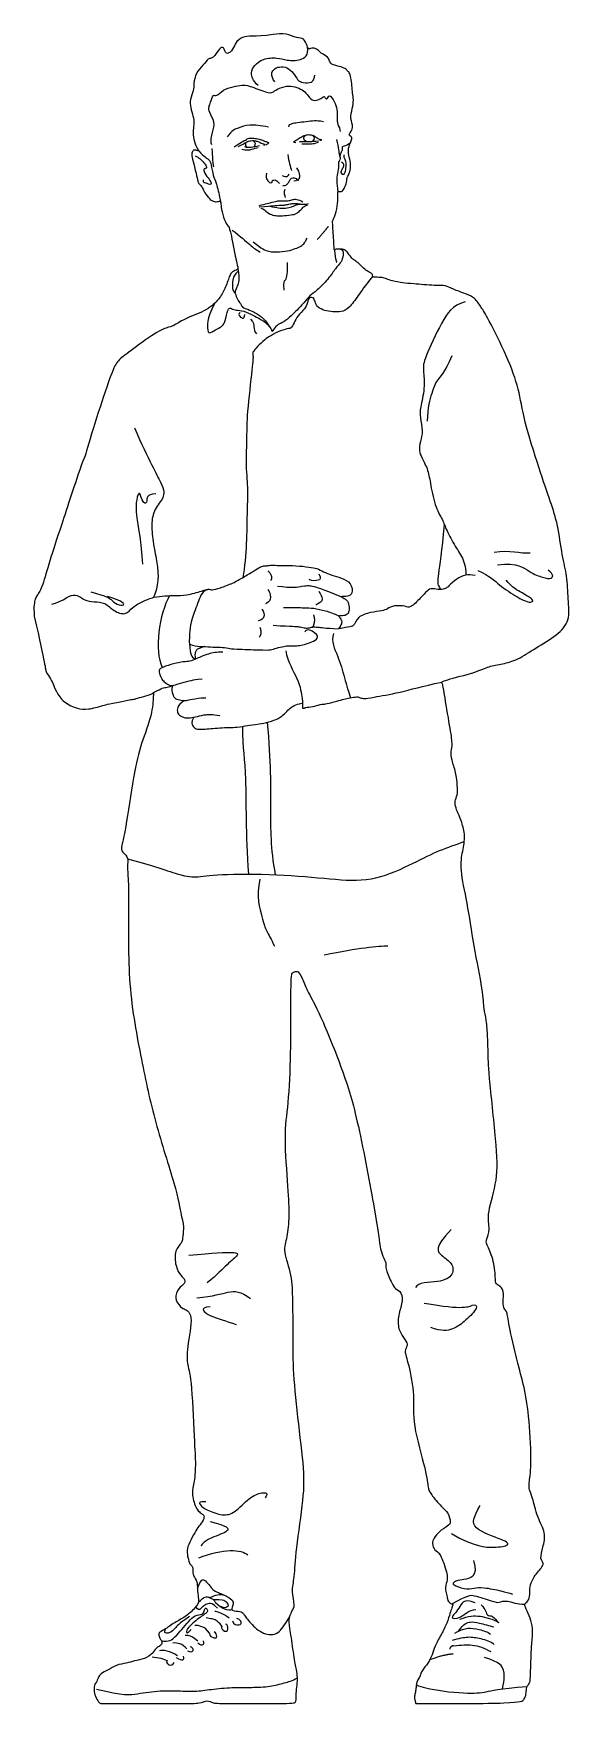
# Model space of a CAD drawing. Header units: inches. Extents: x -0.5 to 0.45, y 0 to 2.95.
import ezdxf

# ---------------------------------------------------------------- set-up
doc = ezdxf.new("R2010")
doc.units = ezdxf.units.IN
doc.header["$MEASUREMENT"] = 0
doc.layers.add('0_HUMAN', color=5, linetype='Continuous')
doc.layers.add('0_HUMAN DETAIL', color=7, linetype='Continuous', true_color=0xd1d1d1)

msp = doc.modelspace()

# ---------------------------------------------------------------- linework, layer by layer
at = {"layer": '0_HUMAN'}
for points, knots in [([(-0.3315, 1.7708), (-0.33, 1.7713), (-0.326, 1.7717), (-0.3177, 1.7729), (-0.3045, 1.7774), (-0.2866, 1.7819), (-0.2866, 1.7854), (-0.2866, 1.7819), (-0.2883, 1.7461), (-0.3087, 1.6939), (-0.3212, 1.6439), (-0.3373, 1.5326), (-0.3419, 1.5179), (-0.3453, 1.5042), (-0.3305, 1.4952), (-0.3328, 1.4815), (-0.3317, 1.4645), (-0.3294, 1.4202), (-0.3329, 1.267), (-0.3072, 1.1323), (-0.2855, 1.0282), (-0.2457, 0.9078), (-0.2365, 0.8554), (-0.2328, 0.8435), (-0.235, 0.8234), (-0.2358, 0.8129), (-0.2492, 0.8018), (-0.2485, 0.7705), (-0.2375, 0.7539), (-0.2316, 0.7502), (-0.2301, 0.7413), (-0.2427, 0.7338), (-0.2502, 0.7144), (-0.2405, 0.7033), (-0.2375, 0.6973), (-0.2144, 0.6913), (-0.2286, 0.6235), (-0.2271, 0.5975), (-0.2189, 0.5735), (-0.2138, 0.4436), (-0.212, 0.4279), (-0.2138, 0.3887), (-0.2204, 0.373), (-0.212, 0.3434), (-0.2027, 0.3359), (-0.201, 0.3346), (-0.196, 0.3323), (-0.1994, 0.3205), (-0.2088, 0.311), (-0.2151, 0.299), (-0.2257, 0.2797), (-0.228, 0.2673), (-0.2247, 0.2522), (-0.2231, 0.2459), (-0.2172, 0.2423), (-0.2168, 0.236), (-0.2172, 0.2257), (-0.2085, 0.2154), (-0.2097, 0.2023), (-0.2073, 0.1865), (-0.2061, 0.1782), (-0.2148, 0.1667), (-0.2303, 0.1528), (-0.2489, 0.1437), (-0.269, 0.1286), (-0.2781, 0.1259), (-0.2765, 0.116), (-0.2729, 0.112), (-0.2706, 0.1065), (-0.2745, 0.1017), (-0.2824, 0.0986), (-0.2876, 0.0883), (-0.3018, 0.0784), (-0.3208, 0.0756), (-0.3335, 0.0712), (-0.3525, 0.0685), (-0.3664, 0.059), (-0.3806, 0.0526), (-0.3838, 0.0463), (-0.3858, 0.0411), (-0.3866, 0.0372), (-0.389, 0.0364), (-0.3909, 0.0332), (-0.3917, 0.0213), (-0.3881, 0.0099), (-0.3816, 0), (-0.3783, 0), (-0.2285, 0), (-0.2041, 0), (-0.1915, 0.007), (-0.1824, 0.0004), (-0.1628, 0), (-0.0395, 0), (-0.0346, 0.0014), (-0.0353, 0.0185), (-0.033, 0.0327), (-0.0323, 0.0461), (-0.0338, 0.058), (-0.039, 0.0826), (-0.045, 0.1303), (-0.0494, 0.1474), (-0.042, 0.1646), (-0.036, 0.1713), (-0.0435, 0.1988), (-0.0375, 0.2204), (-0.036, 0.2667), (-0.0205, 0.3671), (-0.0205, 0.4156), (-0.0343, 0.5212), (-0.0412, 0.6043), (-0.0395, 0.6575), (-0.0412, 0.7129), (-0.0412, 0.7562), (-0.0586, 0.7994), (-0.0499, 0.8219), (-0.0464, 0.86), (-0.0482, 0.9033), (-0.0568, 1.0071), (-0.0482, 1.0522), (-0.0438, 1.1497), (-0.0443, 1.2362), (-0.0438, 1.2851), (-0.0419, 1.2905), (-0.038, 1.291), (-0.0316, 1.2939), (-0.0238, 1.2801), (-0.0146, 1.2553), (0.0047, 1.224), (0.0492, 1.1135), (0.073, 1.0362), (0.1075, 0.8512), (0.113, 0.8043), (0.1176, 0.7887), (0.125, 0.7777), (0.1213, 0.7685), (0.1353, 0.7388), (0.139, 0.7323), (0.1519, 0.7268), (0.1528, 0.7056), (0.1436, 0.6826), (0.1455, 0.6569), (0.1583, 0.6422), (0.1629, 0.6311), (0.1547, 0.6238), (0.1629, 0.6032), (0.1751, 0.5404), (0.1686, 0.4976), (0.1963, 0.4043), (0.1972, 0.3798), (0.2012, 0.3715), (0.2227, 0.3451), (0.2334, 0.3378), (0.2388, 0.3183), (0.2334, 0.3139), (0.2163, 0.3036), (0.2079, 0.2915), (0.204, 0.2832), (0.2093, 0.2691), (0.2186, 0.2676), (0.2328, 0.228), (0.2308, 0.2153), (0.2274, 0.2016), (0.2307, 0.1933), (0.2318, 0.1835), (0.2339, 0.1803), (0.2365, 0.1759), (0.2427, 0.1764), (0.2396, 0.1689), (0.2367, 0.1603), (0.2318, 0.1427), (0.2209, 0.1216), (0.2087, 0.1002), (0.2055, 0.0867), (0.198, 0.0709), (0.1861, 0.0582), (0.1842, 0.0483), (0.1794, 0.0424), (0.177, 0.0353), (0.1769, 0.0288), (0.1755, 0.0202), (0.1738, 0.0127), (0.1739, 0.0069), (0.1757, 0.0018), (0.1759, 0), (0.1779, 0), (0.3607, 0), (0.3668, 0.0072), (0.3704, 0.0133), (0.371, 0.0247), (0.3722, 0.032), (0.3782, 0.0356), (0.3782, 0.0513), (0.3794, 0.0748), (0.38, 0.1008), (0.3831, 0.1286), (0.38, 0.1467), (0.3722, 0.1636), (0.3662, 0.1768), (0.374, 0.1786), (0.3782, 0.1931), (0.3764, 0.2052), (0.3827, 0.2212), (0.3909, 0.2322), (0.3974, 0.2386), (0.4029, 0.2478), (0.3946, 0.2543), (0.4001, 0.2754), (0.4066, 0.3012), (0.3898, 0.3283), (0.3815, 0.3669), (0.376, 0.377), (0.3751, 0.3871), (0.3806, 0.4147), (0.3769, 0.503), (0.3677, 0.5597), (0.3547, 0.6035), (0.3391, 0.6736), (0.3373, 0.6929), (0.3318, 0.6956), (0.329, 0.7076), (0.3327, 0.7297), (0.3226, 0.738), (0.3161, 0.7416), (0.3171, 0.749), (0.3134, 0.7858), (0.2996, 0.8125), (0.3005, 0.818), (0.3079, 0.8355), (0.3005, 0.864), (0.3217, 0.9238), (0.3189, 0.9845), (0.3038, 1.1208), (0.3038, 1.1493), (0.3029, 1.1751), (0.3011, 1.2082), (0.2956, 1.2248), (0.2956, 1.2533), (0.2781, 1.3388), (0.2671, 1.4152), (0.2533, 1.4741), (0.2588, 1.5053), (0.2643, 1.5311), (0.2568, 1.557), (0.2508, 1.5704), (0.2453, 1.5843), (0.2453, 1.595), (0.2508, 1.6065), (0.2492, 1.6179), (0.2477, 1.6437), (0.2386, 1.6659), (0.2382, 1.6809), (0.2413, 1.692), (0.237, 1.7197), (0.2251, 1.7907), (0.2237, 1.799), (0.2216, 1.8016), (0.2216, 1.8047), (0.2861, 1.8207), (0.3042, 1.831), (0.3289, 1.8346), (0.3555, 1.8412), (0.3872, 1.863), (0.4264, 1.8854), (0.4487, 1.9107), (0.4445, 1.9487), (0.4433, 1.991), (0.4343, 2.0236), (0.4266, 2.0824), (0.4147, 2.1181), (0.3945, 2.1762), (0.3655, 2.2686), (0.3588, 2.3186), (0.3387, 2.3752), (0.301, 2.4496), (0.292, 2.4631), (0.2801, 2.4814), (0.2654, 2.4875), (0.2403, 2.4961), (0.2285, 2.5035), (0.2134, 2.5019), (0.1675, 2.5059), (0.1551, 2.5068), (0.133, 2.5106), (0.1245, 2.5143), (0.1161, 2.5171), (0.1113, 2.5167), (0.1043, 2.5172), (0.101, 2.5178), (0.0999, 2.5184), (0.1001, 2.5224), (0.0976, 2.5243), (0.0933, 2.5261), (0.0831, 2.5333), (0.0793, 2.5378), (0.0744, 2.5431), (0.0708, 2.5447), (0.0635, 2.5504), (0.0567, 2.5592), (0.053, 2.565), (0.0439, 2.5672), (0.0343, 2.5664), (0.0328, 2.5655), (0.0324, 2.5657), (0.0321, 2.5681), (0.0295, 2.6132), (0.0291, 2.6149), (0.0295, 2.6167), (0.0347, 2.6272), (0.0389, 2.6482), (0.0383, 2.6626), (0.0384, 2.6669), (0.039, 2.6686), (0.0451, 2.6678), (0.0501, 2.6722), (0.0546, 2.6863), (0.0546, 2.6926), (0.0569, 2.696), (0.0607, 2.7055), (0.0619, 2.7181), (0.0573, 2.7331), (0.0567, 2.7446), (0.0617, 2.7569), (0.0647, 2.7632), (0.0602, 2.7672), (0.0571, 2.7672), (0.0675, 2.7823), (0.0597, 2.7962), (0.0645, 2.8155), (0.0669, 2.8306), (0.0642, 2.8412), (0.0635, 2.8601), (0.0605, 2.8788), (0.0545, 2.8813), (0.0539, 2.8855), (0.0358, 2.8909), (0.0249, 2.8927), (0.0219, 2.9072), (0.0086, 2.9114), (0.0038, 2.9193), (-0.0059, 2.9229), (-0.0131, 2.9187), (-0.0149, 2.9235), (-0.0209, 2.9404), (-0.0336, 2.938), (-0.0517, 2.9486), (-0.1091, 2.9402), (-0.1222, 2.9455), (-0.1409, 2.934), (-0.1478, 2.9156), (-0.1592, 2.909), (-0.1622, 2.9247), (-0.1701, 2.9223), (-0.1816, 2.9017), (-0.19, 2.9048), (-0.1984, 2.8909), (-0.2123, 2.8782), (-0.216, 2.8577), (-0.2147, 2.8474), (-0.2232, 2.8305), (-0.2196, 2.8068), (-0.2135, 2.7965), (-0.2172, 2.773), (-0.2153, 2.7561), (-0.2079, 2.742), (-0.2055, 2.7388), (-0.2138, 2.7427), (-0.2181, 2.74), (-0.2194, 2.7325), (-0.2162, 2.719), (-0.2094, 2.6934), (-0.2084, 2.6851), (-0.2058, 2.6819), (-0.2004, 2.6759), (-0.198, 2.6696), (-0.1903, 2.6578), (-0.1825, 2.6509), (-0.1754, 2.65), (-0.1714, 2.6511), (-0.1687, 2.6519), (-0.1676, 2.6479), (-0.1664, 2.634), (-0.1594, 2.6118), (-0.154, 2.6072), (-0.1506, 2.5986), (-0.1387, 2.5351), (-0.1368, 2.5324), (-0.1378, 2.5307), (-0.1479, 2.5273), (-0.1521, 2.5206), (-0.1605, 2.496), (-0.1701, 2.4791), (-0.1907, 2.4586), (-0.2305, 2.4453), (-0.251, 2.4308), (-0.257, 2.4302), (-0.2806, 2.4218), (-0.3313, 2.3838), (-0.35, 2.3704), (-0.359, 2.3533), (-0.3841, 2.2795), (-0.4032, 2.2155), (-0.4076, 2.1999), (-0.4113, 2.1926)], [-1516.644752, -1516.644752, -1516.644752, -1516.644752, -1514.74028, -1512.324426, -1509.908572, -1507.492719, -1505.076865, -1502.661011, -1500.245158, -1497.829304, -1495.41345, -1492.997596, -1490.581743, -1488.165889, -1485.750035, -1483.334182, -1480.918328, -1478.502474, -1476.08662, -1473.670767, -1471.254913, -1468.839059, -1466.423206, -1464.007352, -1461.591498, -1459.175644, -1456.759791, -1454.343937, -1451.928083, -1449.51223, -1447.096376, -1444.680522, -1442.264668, -1439.848815, -1437.432961, -1435.017107, -1432.601254, -1430.1854, -1427.769546, -1425.353692, -1422.937839, -1420.521985, -1418.106131, -1415.690277, -1413.274424, -1410.85857, -1408.442716, -1406.026863, -1403.611009, -1401.195155, -1398.779301, -1396.363448, -1393.947594, -1391.53174, -1389.115887, -1386.700033, -1384.284179, -1381.868325, -1379.452472, -1377.036618, -1374.620764, -1372.204911, -1369.789057, -1367.373203, -1364.957349, -1362.541496, -1360.125642, -1357.709788, -1355.293935, -1352.878081, -1350.462227, -1348.046373, -1345.63052, -1343.214666, -1340.798812, -1338.382959, -1335.967105, -1333.551251, -1331.135397, -1328.719544, -1326.30369, -1323.887836, -1321.471983, -1319.056129, -1316.640275, -1314.224421, -1311.808568, -1309.392714, -1306.97686, -1304.561007, -1302.145153, -1299.729299, -1297.313445, -1294.897592, -1292.481738, -1290.065884, -1287.650031, -1285.234177, -1282.818323, -1280.402469, -1277.986616, -1275.570762, -1273.154908, -1270.739055, -1268.323201, -1265.907347, -1263.491493, -1261.07564, -1258.659786, -1256.243932, -1253.828079, -1251.412225, -1248.996371, -1246.580517, -1244.164664, -1241.74881, -1239.332956, -1236.917103, -1234.501249, -1232.085395, -1229.669541, -1227.253688, -1224.837834, -1222.42198, -1220.006127, -1217.590273, -1215.174419, -1212.758565, -1210.342712, -1207.926858, -1205.511004, -1203.095151, -1200.679297, -1198.263443, -1195.847589, -1193.431736, -1191.015882, -1188.600028, -1186.184174, -1183.768321, -1181.352467, -1178.936613, -1176.52076, -1174.104906, -1171.689052, -1169.273198, -1166.857345, -1164.441491, -1162.025637, -1159.609784, -1157.19393, -1154.778076, -1152.362222, -1149.946369, -1147.530515, -1145.114661, -1142.698808, -1140.282954, -1137.8671, -1135.451246, -1133.035393, -1130.619539, -1128.203685, -1125.787832, -1123.371978, -1120.956124, -1118.54027, -1116.124417, -1113.708563, -1111.292709, -1108.876856, -1106.461002, -1104.045148, -1101.629294, -1099.213441, -1096.797587, -1094.381733, -1091.96588, -1089.550026, -1087.134172, -1084.718318, -1082.302465, -1079.886611, -1077.470757, -1075.054904, -1072.63905, -1070.223196, -1067.807342, -1065.391489, -1062.975635, -1060.559781, -1058.143928, -1055.728074, -1053.31222, -1050.896366, -1048.480513, -1046.064659, -1043.648805, -1041.232952, -1038.817098, -1036.401244, -1033.98539, -1031.569537, -1029.153683, -1026.737829, -1024.321976, -1021.906122, -1019.490268, -1017.074414, -1014.658561, -1012.242707, -1009.826853, -1007.411, -1004.995146, -1002.579292, -1000.163438, -997.747585, -995.331731, -992.915877, -990.500024, -988.08417, -985.668316, -983.252462, -980.836609, -978.420755, -976.004901, -973.589047, -971.173194, -968.75734, -966.341486, -963.925633, -961.509779, -959.093925, -956.678071, -954.262218, -951.846364, -949.43051, -947.014657, -944.598803, -942.182949, -939.767095, -937.351242, -934.935388, -932.519534, -930.103681, -927.687827, -925.271973, -922.856119, -920.440266, -918.024412, -915.608558, -913.192705, -910.776851, -908.360997, -905.945143, -903.52929, -901.113436, -898.697582, -896.281729, -893.865875, -891.450021, -889.034167, -886.618314, -884.20246, -881.786606, -879.370753, -876.954899, -874.539045, -872.123191, -869.707338, -867.291484, -864.87563, -862.459777, -860.043923, -857.628069, -855.212215, -852.796362, -850.380508, -847.964654, -845.548801, -843.132947, -840.717093, -838.301239, -835.885386, -833.469532, -831.053678, -828.637825, -826.221971, -823.806117, -821.390263, -818.97441, -816.558556, -814.142702, -811.726849, -809.310995, -806.895141, -804.479287, -802.063434, -799.64758, -797.231726, -794.815873, -792.400019, -789.984165, -787.568311, -785.152458, -782.736604, -780.32075, -777.904897, -775.489043, -773.073189, -770.657335, -768.241482, -765.825628, -763.409774, -760.99392, -758.578067, -756.162213, -753.746359, -751.330506, -748.914652, -746.498798, -744.082944, -741.667091, -739.251237, -736.835383, -734.41953, -732.003676, -729.587822, -727.171968, -724.756115, -722.340261, -717.508554, -715.0927, -712.676846, -710.260992, -707.845139, -705.429285, -703.013431, -700.597578, -698.181724, -695.76587, -693.350016, -690.934163, -688.518309, -686.102455, -683.686602, -671.607333, -666.775626, -664.359772, -661.943918, -659.528064, -657.112211, -654.696357, -652.280503, -649.86465, -647.448796, -645.032942, -642.617088, -640.201235, -637.785381, -630.53782, -628.121966, -625.706112, -623.290259, -620.874405, -618.458551, -616.042698, -613.626844, -611.21099, -608.795136, -606.379283, -603.963429, -601.547575, -599.131722, -596.715868, -594.300014, -591.88416, -589.468307, -587.052453, -584.636599, -582.220746, -579.804892, -577.389038, -574.973184, -572.557331, -570.141477, -567.725623, -565.30977, -562.893916, -560.478062, -558.062208, -555.646355, -553.230501, -550.814647, -548.398794, -545.98294, -543.567086, -541.151232, -538.735379, -536.319525, -533.903671, -532.935017, -532.935017, -532.935017, -532.935017]), ([(0.22, 1.966), (0.2187, 1.9691), (0.2162, 1.9731), (0.2142, 1.9828), (0.2225, 2.0338), (0.2268, 2.0798)], [6.63811, 6.63811, 6.63811, 6.63811, 10.54608, 14.20386, 17.851067, 17.851067, 17.851067, 17.851067]), ([(0.2268, 2.0798), (0.2274, 2.0785), (0.2303, 2.0712), (0.2411, 2.0485), (0.2585, 2.0234), (0.2641, 2.0079), (0.2646, 1.9914)], [17.851067, 17.851067, 17.851067, 17.851067, 18.571869, 21.375763, 24.179656, 27.159931, 27.159931, 27.159931, 27.159931]), ([(0.2646, 1.9914), (0.2577, 1.9903), (0.2446, 1.9824), (0.234, 1.9714), (0.2284, 1.9677), (0.2232, 1.9661), (0.22, 1.966)], [0.67446, 0.67446, 0.67446, 0.67446, 1.714907, 3.429815, 5.144722, 6.63811, 6.63811, 6.63811, 6.63811])]:
    msp.add_open_spline(points, degree=3, knots=knots, dxfattribs=at)
for points in [[(-0.4113, 2.1926), (-0.4257, 2.1509), (-0.4515, 2.0708), (-0.4708, 2.0147), (-0.4821, 1.9706), (-0.4923, 1.9542), (-0.4946, 1.9523), (-0.4983, 1.9367), (-0.4968, 1.9192)], [(-0.4968, 1.9192), (-0.4767, 1.8299), (-0.4774, 1.8219), (-0.4722, 1.8152), (-0.4639, 1.802), (-0.4594, 1.7869), (-0.4453, 1.7661), (-0.4196, 1.7552), (-0.4033, 1.7536), (-0.3741, 1.7619), (-0.3638, 1.7645), (-0.3315, 1.7708)]]:
    msp.add_open_spline(points, degree=3, dxfattribs=at)
at = {"layer": '0_HUMAN DETAIL'}
for points, degree in [([(-0.1021, 2.8554), (-0.1115, 2.8642), (-0.1159, 2.879), (-0.1091, 2.8907), (-0.0942, 2.9032), (-0.0676, 2.9052), (-0.0522, 2.8996), (-0.0268, 2.8984), (-0.0126, 2.9095), (-0.0146, 2.9229)], 3), ([(-0.0727, 2.862), (-0.0807, 2.8739), (-0.0756, 2.8848), (-0.065, 2.889), (-0.0506, 2.888), (-0.0397, 2.8781), (-0.0316, 2.8646), (-0.0278, 2.8614), (-0.0098, 2.8588), (-0.0034, 2.8639), (-0.0018, 2.8736)], 3), ([(-0.1839, 2.7505), (-0.1865, 2.7586), (-0.1821, 2.7733), (-0.1774, 2.7911), (-0.1893, 2.8089), (-0.1889, 2.8188), (-0.1861, 2.824), (-0.1818, 2.8416), (-0.1754, 2.8348), (-0.1647, 2.8483), (-0.1453, 2.8538), (-0.1299, 2.8566), (-0.12, 2.8562), (-0.0848, 2.8419), (-0.076, 2.8427), (-0.0701, 2.8487), (-0.0507, 2.8558), (-0.0372, 2.8534), (-0.0234, 2.8479), (-0.0159, 2.8407), (-0.0071, 2.8281), (0.0035, 2.8293), (0.0138, 2.836), (0.0154, 2.8364), (0.019, 2.8285), (0.0238, 2.8419), (0.0328, 2.8268), (0.0376, 2.8137), (0.0373, 2.797), (0.0376, 2.7877), (0.0428, 2.7781), (0.0427, 2.7746)], 3), ([(-0.0834, 2.7822), (-0.098, 2.7846), (-0.1183, 2.7874), (-0.1372, 2.7802), (-0.1487, 2.7765), (-0.1564, 2.7647)], 3), ([(-0.0476, 2.7828), (-0.0473, 2.7861), (-0.0424, 2.7887), (-0.0338, 2.7903), (-0.0169, 2.7919), (-0.0019, 2.7939), (0.0057, 2.7934), (0.0135, 2.7921)], 3), ([(-0.1803, 2.7122), (-0.1826, 2.7305), (-0.182, 2.7404), (-0.1831, 2.7441)], 3), ([(-0.1443, 2.7471), (-0.139, 2.7505), (-0.1305, 2.756), (-0.1222, 2.7606), (-0.1168, 2.7633), (-0.1074, 2.7622), (-0.0975, 2.7609), (-0.0911, 2.7571), (-0.0879, 2.7566), (-0.083, 2.7549), (-0.0831, 2.7535), (-0.0868, 2.7512), (-0.0878, 2.7502)], 3), ([(-0.1374, 2.7481), (-0.1298, 2.751), (-0.1225, 2.7561), (-0.1187, 2.7572), (-0.1149, 2.7581), (-0.1094, 2.7584), (-0.1038, 2.7573), (-0.098, 2.7548), (-0.0948, 2.753), (-0.0904, 2.7525), (-0.0894, 2.7506), (-0.0926, 2.7496)], 3), ([(-0.1305, 2.7431), (-0.122, 2.7411), (-0.1126, 2.7426), (-0.105, 2.7456), (-0.1019, 2.7462)], 3), ([(-0.0993, 2.7488), (-0.1071, 2.7475), (-0.114, 2.7454), (-0.122, 2.7457), (-0.1253, 2.7471)], 3), ([(-0.1242, 2.7547), (-0.125, 2.7506), (-0.1242, 2.7491), (-0.1221, 2.7462)], 3), ([(-0.111, 2.7583), (-0.1076, 2.7554), (-0.1069, 2.7524), (-0.108, 2.75), (-0.1083, 2.7482), (-0.1096, 2.7468)], 3), ([(-0.0354, 2.7546), (-0.0378, 2.7543), (-0.0393, 2.7561), (-0.039, 2.7566), (-0.0367, 2.7577), (-0.0296, 2.7624), (-0.0227, 2.7668), (-0.0142, 2.7691), (-0.0086, 2.7685), (-0.0013, 2.766), (0.0028, 2.7617), (0.0086, 2.7601), (0.0114, 2.7593), (0.0086, 2.7601), (0.0071, 2.7581)], 3), ([(-0.0292, 2.7558), (-0.026, 2.7568), (-0.0229, 2.7568), (-0.0152, 2.7568), (-0.0105, 2.7564), (-0.0036, 2.7571), (0.0044, 2.7577)], 3), ([(-0.0247, 2.7523), (-0.0146, 2.7525), (-0.0079, 2.7523), (-0.001, 2.7535), (0.0044, 2.7553)], 3), ([(-0.0198, 2.7675), (-0.0217, 2.7645), (-0.0222, 2.7622), (-0.0207, 2.7592), (-0.0188, 2.7579), (-0.0177, 2.7568)], 3), ([(-0.0062, 2.7676), (-0.0024, 2.7639), (-0.0017, 2.7615), (-0.0066, 2.7568)], 3), ([(0.0363, 2.7601), (0.04, 2.7444), (0.0409, 2.7314), (0.0438, 2.7265), (0.0405, 2.7217), (0.039, 2.7192), (0.0409, 2.7148), (0.0373, 2.7002), (0.0364, 2.6871), (0.0373, 2.6765), (0.0387, 2.6675)], 3), ([(0.0605, 2.7539), (0.053, 2.7485), (0.0462, 2.7483), (0.0462, 2.7458), (0.0464, 2.7407), (0.0444, 2.7369), (0.0416, 2.7317), (0.0425, 2.7283)], 3), ([(-0.2132, 2.7312), (-0.2067, 2.7291), (-0.1953, 2.717), (-0.1922, 2.7116), (-0.1935, 2.709), (-0.2002, 2.7078), (-0.192, 2.6941), (-0.1849, 2.6858), (-0.1841, 2.6807), (-0.1901, 2.6804), (-0.1935, 2.6842), (-0.1971, 2.683), (-0.1992, 2.6859), (-0.1981, 2.6889)], 3), ([(-0.2068, 2.7401), (-0.1972, 2.7298), (-0.1876, 2.725), (-0.185, 2.7173), (-0.1812, 2.6952), (-0.1764, 2.6862), (-0.1757, 2.6804), (-0.1709, 2.666), (-0.1699, 2.657), (-0.1678, 2.6477)], 3), ([(-0.0497, 2.7338), (-0.0478, 2.7213), (-0.0452, 2.711), (-0.043, 2.7057)], 3), ([(0.0452, 2.7206), (0.0488, 2.7182), (0.049, 2.7126), (0.0456, 2.7068), (0.0427, 2.7015), (0.0468, 2.6981), (0.0505, 2.6995), (0.0526, 2.7048), (0.0538, 2.7206), (0.0509, 2.7264), (0.0493, 2.7286), (0.0497, 2.7331)], 3), ([(-0.0872, 2.7008), (-0.0891, 2.6948), (-0.0859, 2.6878), (-0.0818, 2.6839), (-0.0766, 2.6836), (-0.0776, 2.686), (-0.0774, 2.6878), (-0.0711, 2.6899), (-0.0677, 2.6865), (-0.0641, 2.6823)], 3), ([(-0.0594, 2.6969), (-0.0548, 2.6944), (-0.0517, 2.6946), (-0.0486, 2.6958), (-0.047, 2.6988)], 3), ([(-0.0582, 2.6791), (-0.0536, 2.6787), (-0.0507, 2.6806), (-0.0467, 2.6866), (-0.0451, 2.6902), (-0.044, 2.6918), (-0.038, 2.6933), (-0.0347, 2.6913), (-0.0329, 2.6885), (-0.0363, 2.6868), (-0.0388, 2.6868)], 3), ([(-0.0343, 2.7103), (-0.0286, 2.7013), (-0.0284, 2.6924), (-0.0305, 2.6895), (-0.0328, 2.6874)], 3), ([(-0.1002, 2.644), (-0.088, 2.6463), (-0.0755, 2.6501), (-0.0668, 2.652), (-0.0617, 2.6525), (-0.0563, 2.6514), (-0.0476, 2.652), (-0.041, 2.6545), (-0.0343, 2.6552), (-0.0278, 2.6527), (-0.023, 2.6503)], 3), ([(-0.0546, 2.6722), (-0.057, 2.6673), (-0.0556, 2.6606), (-0.0541, 2.6581)], 3), ([(-0.1, 2.6414), (-0.0847, 2.642), (-0.0769, 2.6437), (-0.0605, 2.6443), (-0.0563, 2.6443), (-0.05, 2.6454), (-0.0415, 2.6475), (-0.035, 2.6472), (-0.026, 2.6464), (-0.0173, 2.6456), (-0.0131, 2.647)], 3), ([(-0.097, 2.6391), (-0.0918, 2.638), (-0.0862, 2.6308), (-0.0759, 2.6262), (-0.0655, 2.6254), (-0.0612, 2.6251), (-0.0423, 2.6275), (-0.037, 2.6282), (-0.0333, 2.6304), (-0.0263, 2.6362), (-0.0222, 2.6413), (-0.0182, 2.644), (-0.015, 2.6446)], 3), ([(-0.0819, 2.6426), (-0.0672, 2.6395), (-0.0567, 2.6382), (-0.0441, 2.6407), (-0.0382, 2.643), (-0.0312, 2.6469), (-0.0191, 2.646)], 3), ([(-0.1477, 2.6002), (-0.1332, 2.5899), (-0.1149, 2.572), (-0.1042, 2.565), (-0.0981, 2.5612)], 3), ([(0.0024, 2.5838), (0.0159, 2.5989), (0.022, 2.6069)], 2), ([(-0.1105, 2.5798), (-0.0958, 2.5671), (-0.0827, 2.5615), (-0.0643, 2.5616), (-0.0447, 2.5639), (-0.0335, 2.569), (-0.0239, 2.5722), (-0.0184, 2.5806), (-0.0184, 2.5809), (-0.0152, 2.5863)], 3), ([(0.0433, 2.5668), (0.0497, 2.5656), (0.0473, 2.55), (0.0438, 2.5429), (0.0348, 2.5336), (0.0226, 2.5144), (0.0005, 2.4922), (-0.011, 2.4849), (-0.0207, 2.4727), (-0.0351, 2.4573), (-0.0393, 2.4534), (-0.0543, 2.439), (-0.0652, 2.4345), (-0.0697, 2.4323), (-0.0773, 2.4213)], 3), ([(0.0328, 2.5657), (0.0335, 2.5509), (0.0368, 2.5429)], 2), ([(-0.0507, 2.5429), (-0.0503, 2.5278), (-0.0516, 2.5188), (-0.0542, 2.5095), (-0.0584, 2.5108), (-0.0564, 2.4941)], 3), ([(-0.1369, 2.5278), (-0.1437, 2.5211), (-0.1468, 2.5158), (-0.1473, 2.5019), (-0.1478, 2.4952), (-0.1423, 2.4891), (-0.1386, 2.4775), (-0.1331, 2.4708), (-0.1289, 2.4626), (-0.1239, 2.4625), (-0.1105, 2.4563), (-0.103, 2.4517), (-0.0966, 2.4473), (-0.0898, 2.4422), (-0.0822, 2.4303)], 3), ([(-0.1377, 2.5314), (-0.1367, 2.5271), (-0.1359, 2.5225), (-0.136, 2.5068), (-0.1394, 2.5008), (-0.1427, 2.4915), (-0.1423, 2.4891)], 3), ([(0.1001, 2.5189), (0.0858, 2.501), (0.0745, 2.4848), (0.0579, 2.4614), (0.0452, 2.4555), (0.0296, 2.456), (0.0149, 2.4579), (0.0029, 2.4642), (-0.0012, 2.4719), (-0.0035, 2.4806), (-0.0073, 2.4819), (-0.0138, 2.4809), (-0.016, 2.4646), (-0.0298, 2.4517), (-0.0378, 2.4399), (-0.0423, 2.4274), (-0.0465, 2.427), (-0.0619, 2.4236), (-0.0798, 2.414), (-0.0897, 2.4077), (-0.1037, 2.3943), (-0.113, 2.3841), (-0.1104, 2.378), (-0.1114, 2.3674), (-0.1224, 2.2697), (-0.1218, 2.2389), (-0.1242, 2.1834), (-0.1194, 2.1381), (-0.1218, 2.12), (-0.1222, 2.0242), (-0.1289, 1.987)], 3), ([(-0.1791, 2.4707), (-0.1932, 2.4431), (-0.1908, 2.4184), (-0.1878, 2.4184), (-0.1727, 2.4263), (-0.1643, 2.4317), (-0.16, 2.4377), (-0.1552, 2.4625), (-0.151, 2.4631), (-0.1431, 2.4588), (-0.1323, 2.4594), (-0.1142, 2.4522), (-0.1015, 2.445), (-0.0912, 2.4395), (-0.0816, 2.4305), (-0.0791, 2.4257), (-0.0773, 2.4213)], 3), ([(-0.1337, 2.4547), (-0.1372, 2.453), (-0.1351, 2.4475), (-0.1278, 2.4435), (-0.1257, 2.4473), (-0.1257, 2.4513)], 3), ([(-0.1157, 2.443), (-0.109, 2.4369), (-0.1102, 2.4308), (-0.108, 2.4208), (-0.1051, 2.417)], 3), ([(0.2397, 2.3787), (0.2258, 2.3467), (0.2131, 2.3371), (0.2047, 2.3154), (0.1968, 2.2876), (0.1962, 2.2634)], 3), ([(-0.3201, 2.2516), (-0.2941, 2.1924), (-0.2676, 2.1471), (-0.267, 2.1284), (-0.2857, 2.1085), (-0.2911, 2.0814), (-0.2869, 2.0463), (-0.2796, 2.0107), (-0.2778, 1.989), (-0.2796, 1.9709), (-0.2857, 1.9534)], 3), ([(-0.2825, 2.1348), (-0.2995, 2.1344), (-0.2964, 2.119), (-0.3039, 2.1166), (-0.309, 2.1317), (-0.3118, 2.1388), (-0.3166, 2.1273), (-0.3185, 2.0992), (-0.3082, 2.0505), (-0.3059, 2.0105)], 3), ([(0.3143, 2.032), (0.3432, 2.0369), (0.3593, 2.029), (0.3779, 2.031)], 3), ([(-0.4656, 1.9403), (-0.4475, 1.9451), (-0.4355, 1.9566), (-0.4204, 1.9572), (-0.4083, 1.9464), (-0.392, 1.9439), (-0.3715, 1.9439), (-0.357, 1.9276), (-0.3353, 1.9198), (-0.3238, 1.9355), (-0.3057, 1.9451), (-0.2857, 1.9534), (-0.2659, 1.9548), (-0.2484, 1.956), (-0.2297, 1.9548), (-0.1989, 1.9645), (-0.1874, 1.9675), (-0.1844, 1.9645), (-0.17, 1.9682), (-0.1458, 1.9775), (-0.1289, 1.987), (-0.1082, 1.9993), (-0.0982, 2.0062), (-0.092, 2.008), (-0.0872, 2.0078), (-0.0785, 2.0094), (-0.0646, 2.0082), (-0.059, 2.0082), (-0.0356, 2.0085), (-0.0104, 2.0055), (0.0018, 2.0036), (0.013, 1.9973), (0.0275, 1.9914), (0.045, 1.9868), (0.0628, 1.9782), (0.0656, 1.9578), (0.0557, 1.9533), (0.0445, 1.9538), (0.0445, 1.9523), (0.0553, 1.9489), (0.0588, 1.9373), (0.059, 1.9277), (0.0546, 1.9199), (0.0437, 1.9199), (0.0392, 1.9194), (0.046, 1.9116), (0.0455, 1.9079), (0.0444, 1.903), (0.04, 1.8965)], 3), ([(0.3202, 2.0095), (0.3559, 2.0144), (0.3779, 1.9943), (0.4013, 1.9875), (0.416, 1.9831), (0.4204, 1.9924), (0.4097, 2.0002)], 3), ([(-0.0846, 1.9989), (-0.0751, 1.989), (-0.0798, 1.9818)], 2), ([(0.0053, 1.9936), (0.0091, 1.9851), (0.0064, 1.9818), (-0.0073, 1.9809), (-0.0117, 1.9837)], 3), ([(0.2809, 1.9905), (0.2745, 1.9919), (0.2691, 1.9921), (0.2646, 1.9914)], 3), ([(0.2855, 1.9997), (0.308, 1.9894), (0.3207, 1.9743), (0.3583, 1.9508), (0.371, 1.9445), (0.3818, 1.943), (0.3842, 1.9479), (0.3652, 1.9591), (0.3456, 1.9699), (0.3353, 1.9826)], 3), ([(-0.397, 1.9621), (-0.3676, 1.954), (-0.3616, 1.9481), (-0.351, 1.9395), (-0.3367, 1.9366), (-0.3388, 1.945), (-0.3676, 1.954)], 3), ([(-0.2582, 1.9553), (-0.2761, 1.9234), (-0.2859, 1.8574), (-0.2712, 1.829)], 3), ([(-0.1889, 1.9665), (-0.2003, 1.9639), (-0.2066, 1.947), (-0.2201, 1.9117), (-0.2229, 1.8947), (-0.2239, 1.8677), (-0.2202, 1.8488), (-0.2176, 1.8452), (-0.2124, 1.8436)], 3), ([(-0.085, 1.9668), (-0.0751, 1.9517), (-0.0822, 1.9434), (-0.0889, 1.9407)], 3), ([(-0.068, 1.9722), (-0.0419, 1.9686), (-0.0209, 1.9726), (-0.0126, 1.9733), (-0.0043, 1.9718), (0.0068, 1.9686), (0.045, 1.953)], 3), ([(0.0051, 1.963), (0.0125, 1.9508), (0.0102, 1.9439), (0.0053, 1.9424), (0.0001, 1.9386)], 3), ([(-0.0956, 1.9316), (-0.0877, 1.9217), (-0.0909, 1.9125), (-0.1016, 1.911)], 3), ([(-0.057, 1.9345), (-0.036, 1.9345), (-0.0209, 1.9337), (-0.0047, 1.9337), (0.0175, 1.9286), (0.0302, 1.9242), (0.0411, 1.9189)], 3), ([(-0.0044, 1.9212), (-0.0005, 1.9113), (-0.0057, 1.8997)], 2), ([(-0.2231, 1.8694), (-0.207, 1.865), (-0.1953, 1.8658), (-0.1761, 1.8637), (-0.17, 1.8648), (-0.1525, 1.8622), (-0.1462, 1.861), (-0.0947, 1.8594), (-0.0793, 1.8589), (-0.0705, 1.8628), (-0.0552, 1.8662), (-0.0484, 1.8667), (-0.0388, 1.8667), (-0.0282, 1.8669), (-0.0183, 1.8695), (-0.0076, 1.8734), (0.0051, 1.8797), (0.0016, 1.8888), (-0.0162, 1.898), (-0.0198, 1.891)], 3), ([(-0.0988, 1.8991), (-0.0949, 1.888), (-0.1, 1.8821)], 2), ([(-0.0752, 1.9029), (-0.0399, 1.9009), (-0.0292, 1.9009), (-0.0209, 1.8981), (-0.013, 1.8977), (-0.0059, 1.9001), (0.0024, 1.9001), (0.0147, 1.8981), (0.04, 1.8965)], 3), ([(0.0312, 1.8882), (0.0261, 1.8744), (0.0399, 1.8486), (0.0502, 1.8106), (0.0577, 1.7837), (0.0612, 1.7748)], 3), ([(-0.1971, 1.8653), (-0.2087, 1.8613), (-0.2108, 1.859), (-0.2129, 1.8554), (-0.2139, 1.8495), (-0.2124, 1.8436)], 3), ([(-0.053, 1.858), (-0.0503, 1.838), (-0.029, 1.8077), (-0.0236, 1.7694), (-0.0236, 1.7583), (-0.024, 1.756), (-0.021, 1.7568), (-0.018, 1.7581), (-0.0003, 1.7602), (0.0085, 1.7639), (0.0122, 1.7636), (0.0171, 1.7641), (0.0384, 1.7693), (0.0493, 1.7727), (0.06, 1.7745), (0.0732, 1.7774), (0.0779, 1.775), (0.0844, 1.773), (0.0974, 1.7753), (0.1467, 1.7836), (0.1868, 1.7953), (0.2221, 1.8028)], 3), ([(-0.1642, 1.8555), (-0.1756, 1.8555), (-0.1891, 1.8532), (-0.2124, 1.8436), (-0.2221, 1.8389), (-0.233, 1.8389), (-0.2509, 1.8352), (-0.2712, 1.829), (-0.278, 1.8238), (-0.2756, 1.8163), (-0.2717, 1.8069), (-0.2668, 1.8022), (-0.2563, 1.7955), (-0.2522, 1.7969), (-0.2377, 1.8009), (-0.2177, 1.8064), (-0.2117, 1.8072), (-0.2005, 1.8087)], 3), ([(-0.2866, 1.7843), (-0.2774, 1.7886), (-0.2706, 1.793), (-0.2628, 1.793), (-0.2556, 1.7958), (-0.2522, 1.7969)], 3), ([(-0.2522, 1.7969), (-0.2557, 1.7894), (-0.252, 1.7799), (-0.2502, 1.7754), (-0.244, 1.7712), (-0.2311, 1.7699), (-0.2287, 1.7703), (-0.2149, 1.7733), (-0.1983, 1.7757), (-0.1939, 1.7746)], 3), ([(-0.2322, 1.7702), (-0.2454, 1.7613), (-0.2457, 1.7462), (-0.2357, 1.7417), (-0.2316, 1.7395), (-0.2223, 1.7392), (-0.2098, 1.742), (-0.1934, 1.7459), (-0.1834, 1.7456), (-0.1693, 1.744)], 3), ([(-0.2154, 1.7408), (-0.221, 1.7321), (-0.2168, 1.7244), (-0.212, 1.7196), (-0.2017, 1.7189), (-0.17, 1.7225), (-0.1363, 1.7225), (-0.1212, 1.7266), (-0.1043, 1.7273), (-0.0615, 1.7369), (-0.0482, 1.7567), (-0.0363, 1.7629), (-0.0248, 1.7655)], 3), ([(-0.1294, 1.7245), (-0.1296, 1.6842), (-0.1214, 1.6514), (-0.1244, 1.5352), (-0.1192, 1.4639)], 3), ([(-0.0858, 1.7318), (-0.0797, 1.6611), (-0.0797, 1.5732), (-0.0805, 1.5106), (-0.0717, 1.4628)], 3), ([(-0.3322, 1.4909), (-0.2973, 1.4817), (-0.2314, 1.459), (-0.2121, 1.4579), (-0.1678, 1.4647), (-0.052, 1.4636), (0.0389, 1.4533), (0.1047, 1.4511), (0.1763, 1.4851), (0.2177, 1.5064), (0.2473, 1.516), (0.2617, 1.5213)], 3), ([(-0.0988, 1.4548), (-0.1055, 1.4243), (-0.0929, 1.3807), (-0.0885, 1.3641), (-0.079, 1.3495), (-0.0731, 1.3364)], 3), ([(0.0145, 1.3216), (0.0751, 1.3337), (0.1097, 1.3372), (0.127, 1.3372)], 3), ([(0.2384, 0.8366), (0.2071, 0.8044), (0.2218, 0.7897), (0.2412, 0.7777), (0.2439, 0.7566), (0.22, 0.7418), (0.1795, 0.7437), (0.1758, 0.7345)], 3), ([(-0.2241, 0.7914), (-0.1376, 0.7996), (-0.1348, 0.7923), (-0.156, 0.7766), (-0.1735, 0.7573), (-0.1919, 0.7426)], 3), ([(-0.2103, 0.7159), (-0.1799, 0.7187), (-0.1542, 0.7288), (-0.1321, 0.7279), (-0.1155, 0.715)], 3), ([(-0.1863, 0.7003), (-0.2075, 0.6985), (-0.1882, 0.6819), (-0.1587, 0.6755), (-0.1404, 0.669)], 3), ([(0.1906, 0.7069), (0.2623, 0.694), (0.278, 0.7078), (0.2881, 0.7004), (0.2642, 0.6756), (0.2421, 0.6591), (0.2218, 0.6563), (0.2025, 0.6637)], 3), ([(-0.1944, 0.3561), (-0.207, 0.3573), (-0.2054, 0.351), (-0.1936, 0.3415), (-0.1635, 0.3308), (-0.1437, 0.3355), (-0.1171, 0.3648), (-0.095, 0.3736), (-0.0831, 0.372), (-0.0894, 0.3633)], 3), ([(0.2389, 0.3001), (0.2805, 0.2762), (0.3186, 0.2747), (0.3421, 0.2796), (0.3367, 0.2874), (0.2697, 0.3089), (0.278, 0.329), (0.2898, 0.3495)], 3), ([(-0.1864, 0.3213), (-0.1552, 0.3138), (-0.1496, 0.3039), (-0.1856, 0.2936), (-0.2023, 0.2821), (-0.2023, 0.2777)], 3), ([(-0.2066, 0.2571), (-0.1635, 0.2746), (-0.1314, 0.2722), (-0.1199, 0.2623)], 3), ([(0.2777, 0.2523), (0.2874, 0.2225), (0.2546, 0.2188), (0.2435, 0.2152), (0.2392, 0.21), (0.2625, 0.2013), (0.2796, 0.2037), (0.2926, 0.206), (0.3302, 0.1985), (0.3398, 0.195), (0.3469, 0.1934)], 3), ([(-0.2091, 0.2036), (-0.2026, 0.2198), (-0.197, 0.2191), (-0.1891, 0.2103), (-0.1816, 0.2004), (-0.1749, 0.1969), (-0.1507, 0.1874), (-0.1448, 0.1783), (-0.1471, 0.1723), (-0.1507, 0.1636), (-0.1313, 0.1628), (-0.1285, 0.1597), (-0.117, 0.1426), (-0.0929, 0.1208), (-0.0652, 0.1208), (-0.0557, 0.1391), (-0.0465, 0.1527)], 3), ([(-0.1737, 0.1684), (-0.1821, 0.1768), (-0.1893, 0.1773), (-0.1956, 0.1739), (-0.2028, 0.1687), (-0.2044, 0.1661), (-0.207, 0.1648), (-0.2121, 0.1706)], 3), ([(-0.2074, 0.1787), (-0.1969, 0.1892), (-0.1893, 0.1887), (-0.1789, 0.1835), (-0.1769, 0.1778)], 3), ([(-0.1874, 0.1871), (-0.1774, 0.1915), (-0.1691, 0.1947), (-0.1608, 0.1911)], 3), ([(-0.1813, 0.1839), (-0.1649, 0.1832), (-0.1608, 0.1826), (-0.1543, 0.1751), (-0.154, 0.1709), (-0.1633, 0.1677), (-0.1705, 0.1723)], 3), ([(-0.1479, 0.1658), (-0.1548, 0.1624), (-0.166, 0.1673), (-0.1769, 0.1778)], 3), ([(0.2399, 0.176), (0.2688, 0.1919), (0.2749, 0.1925), (0.3141, 0.1798), (0.3225, 0.1774), (0.3346, 0.1841), (0.3551, 0.175), (0.3686, 0.1756)], 3), ([(0.2809, 0.1778), (0.2603, 0.1867), (0.2535, 0.1656), (0.2336, 0.1497), (0.254, 0.1489), (0.2706, 0.1656), (0.2819, 0.1661)], 3), ([(-0.2727, 0.1111), (-0.2592, 0.1082), (-0.2476, 0.1179), (-0.2365, 0.1307), (-0.225, 0.1448), (-0.213, 0.157), (-0.1995, 0.1562), (-0.1967, 0.1638), (-0.1951, 0.1705), (-0.191, 0.1651), (-0.191, 0.1609), (-0.1995, 0.1562), (-0.2245, 0.1362), (-0.2297, 0.1274), (-0.2273, 0.1217), (-0.2203, 0.1305)], 3), ([(-0.2231, 0.1536), (-0.2425, 0.1405), (-0.2478, 0.1328), (-0.2585, 0.1238), (-0.2631, 0.1247), (-0.2681, 0.1247), (-0.2654, 0.1318)], 3), ([(-0.166, 0.1365), (-0.1705, 0.1427), (-0.1766, 0.1478), (-0.1826, 0.1491), (-0.1897, 0.1509), (-0.1937, 0.1512)], 3), ([(-0.1533, 0.1509), (-0.1628, 0.1585), (-0.1747, 0.1628), (-0.1782, 0.1623)], 3), ([(-0.1474, 0.1463), (-0.1454, 0.1389), (-0.1336, 0.1379), (-0.1305, 0.1427), (-0.1343, 0.1493), (-0.1397, 0.15)], 3), ([(0.254, 0.1489), (0.2696, 0.1548), (0.2882, 0.1563), (0.3117, 0.1489), (0.3224, 0.1431)], 3), ([(0.2916, 0.1744), (0.299, 0.1665), (0.3014, 0.1516), (0.3112, 0.1582), (0.3193, 0.1447), (0.3224, 0.1431)], 3), ([(-0.2083, 0.1104), (-0.2163, 0.1169), (-0.2247, 0.1207), (-0.2281, 0.1205), (-0.2304, 0.12)], 3), ([(-0.1876, 0.1241), (-0.1921, 0.1307), (-0.2013, 0.137), (-0.2102, 0.1381), (-0.2133, 0.1381)], 3), ([(-0.1876, 0.1241), (-0.1886, 0.119), (-0.1778, 0.1147), (-0.1737, 0.117), (-0.1759, 0.1249), (-0.1797, 0.1265)], 3), ([(-0.166, 0.1365), (-0.168, 0.1324), (-0.1604, 0.1261), (-0.1536, 0.1287), (-0.1559, 0.1405), (-0.1587, 0.1401)], 3), ([(0.2447, 0.1245), (0.2564, 0.1304), (0.2667, 0.1343), (0.2877, 0.1313), (0.3029, 0.1265), (0.3078, 0.1225)], 3), ([(0.2523, 0.1282), (0.2603, 0.1416), (0.2735, 0.145), (0.2853, 0.1431), (0.3058, 0.1377), (0.3136, 0.1353)], 3), ([(-0.2442, 0.0843), (-0.2573, 0.0933), (-0.2693, 0.095), (-0.2762, 0.0933)], 3), ([(-0.2277, 0.0965), (-0.2357, 0.1057), (-0.2439, 0.1076), (-0.2521, 0.1068)], 3), ([(-0.2267, 0.0932), (-0.2212, 0.0909), (-0.2172, 0.0917), (-0.2153, 0.0961), (-0.2185, 0.0995), (-0.2217, 0.0999)], 3), ([(-0.2082, 0.1071), (-0.2044, 0.1031), (-0.1977, 0.1039), (-0.1972, 0.1062), (-0.1983, 0.1107)], 3), ([(0.2427, 0.102), (0.2364, 0.101), (0.2359, 0.0961)], 2), ([(0.2408, 0.1118), (0.253, 0.1152), (0.2682, 0.1191), (0.2902, 0.1152), (0.3078, 0.1103), (0.3146, 0.1045)], 3), ([(0.2427, 0.102), (0.2574, 0.1035), (0.2735, 0.1054), (0.298, 0.0981), (0.3087, 0.0917)], 3), ([(-0.2611, 0.0749), (-0.2664, 0.0786), (-0.2788, 0.0812), (-0.2889, 0.0817)], 3), ([(-0.264, 0.074), (-0.2608, 0.066), (-0.2515, 0.0665), (-0.2503, 0.0726)], 3), ([(-0.2463, 0.0814), (-0.2353, 0.0745), (-0.2313, 0.0768), (-0.2337, 0.0839)], 3), ([(0.201, 0.0776), (0.2254, 0.087), (0.2419, 0.0879)], 2), ([(0.3293, 0.026), (0.333, 0.0438), (0.3321, 0.0603), (0.3256, 0.0723), (0.2971, 0.0815)], 3), ([(-0.3868, 0.0257), (-0.3394, 0.0136), (-0.3159, 0.0175), (-0.2739, 0.0234), (-0.2367, 0.0224), (-0.2108, 0.0209), (-0.1815, 0.026), (-0.142, 0.029), (-0.1145, 0.0283), (-0.0794, 0.0298), (-0.0563, 0.0365), (-0.0406, 0.0404), (-0.0339, 0.0451)], 3), ([(0.177, 0.0323), (0.2097, 0.0226), (0.2704, 0.0171), (0.2999, 0.0198), (0.321, 0.0263), (0.3723, 0.0301)], 3)]:
    msp.add_open_spline(points, degree=degree, dxfattribs=at)
for points, knots in [([(0.263, 2.4735), (0.2401, 2.4676), (0.223, 2.4407), (0.1892, 2.3703), (0.1892, 2.3552), (0.1926, 2.3214), (0.1834, 2.2848), (0.1834, 2.2711), (0.1893, 2.2442), (0.1839, 2.2276), (0.1815, 2.21), (0.1859, 2.2002), (0.1986, 2.1763), (0.2015, 2.1528), (0.2114, 2.1079), (0.223, 2.0901), (0.2253, 2.0837), (0.2268, 2.0798)], [0, 0, 0, 0, 2.803893, 5.607787, 8.41168, 11.215574, 14.019467, 16.823361, 19.627254, 22.431148, 25.235041, 28.038935, 30.842828, 33.646722, 36.450615, 39.254509, 41.3376, 41.3376, 41.3376, 41.3376]), ([(0.22, 1.966), (0.2195, 1.966), (0.2153, 1.966), (0.2046, 1.9685), (0.1963, 1.965), (0.1856, 1.9518), (0.165, 1.9318), (0.1597, 1.9372), (0.1367, 1.9382), (0.1259, 1.9318), (0.1176, 1.9279), (0.0971, 1.9264), (0.0726, 1.9186), (0.0663, 1.8981), (0.0604, 1.9015), (0.04, 1.8965)], [6.63811, 6.63811, 6.63811, 6.63811, 6.859629, 8.574536, 10.289444, 12.004351, 13.719258, 15.434165, 17.149073, 18.86398, 20.578887, 22.293794, 24.008702, 25.723609, 27.438516, 27.438516, 27.438516, 27.438516])]:
    msp.add_open_spline(points, degree=3, knots=knots, dxfattribs=at)

doc.saveas('drawing.dxf')
